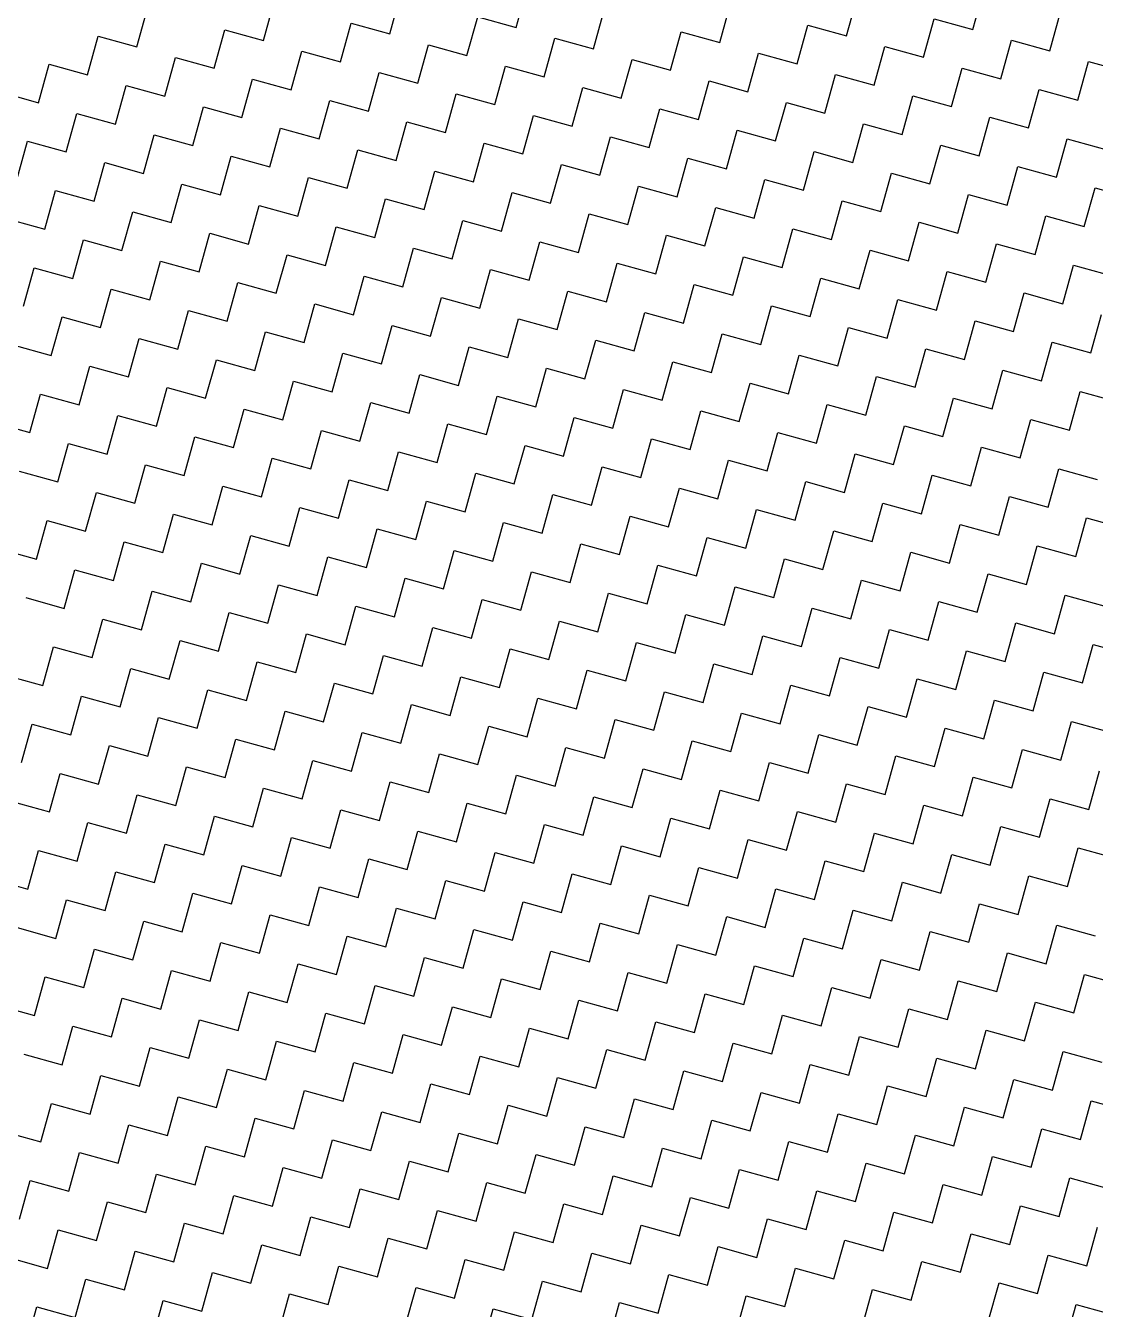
# Model space of a CAD drawing. Header units: metres. Extents: x 291974 to 293244, y 2020596 to 2023640.
# Drawn here: x 292623.3 to 292690.2, y 2022841 to 2022921.2 of the extents above; entities that cross this region are included whole.
import ezdxf

# ---------------------------------------------------------------- set-up
doc = ezdxf.new("R2010")
doc.units = ezdxf.units.M
doc.header["$MEASUREMENT"] = 0
doc.layers.add('POLY_HATCH', color=12, linetype='Continuous')

msp = doc.modelspace()

# ---------------------------------------------------------------- linework, layer by layer
at = {"layer": 'POLY_HATCH', "linetype": 'Continuous'}
for p, q in [((292653.993, 2022921.115), (292654.661, 2022923.525)), ((292682.513, 2022920.992), (292683.182, 2022923.403)), ((292638.193, 2022920.305), (292638.861, 2022922.715)), ((292646.093, 2022920.71), (292646.761, 2022923.12)), ((292666.713, 2022920.182), (292667.382, 2022922.593)), ((292674.613, 2022920.587), (292675.282, 2022922.998)), ((292630.293, 2022919.9), (292630.961, 2022922.311)), ((292650.914, 2022919.373), (292651.582, 2022921.783)), ((292651.582, 2022921.783), (292653.993, 2022921.115)), ((292658.814, 2022919.778), (292659.482, 2022922.188)), ((292679.434, 2022919.25), (292680.103, 2022921.661)), ((292680.103, 2022921.661), (292682.513, 2022920.992)), ((292687.334, 2022919.655), (292688.003, 2022922.066)), ((292635.114, 2022918.563), (292635.782, 2022920.974)), ((292635.782, 2022920.974), (292638.193, 2022920.305)), ((292643.014, 2022918.968), (292643.682, 2022921.378)), ((292643.682, 2022921.378), (292646.093, 2022920.71)), ((292671.534, 2022918.845), (292672.203, 2022921.256)), ((292672.203, 2022921.256), (292674.613, 2022920.587)), ((292627.214, 2022918.158), (292627.882, 2022920.569)), ((292627.882, 2022920.569), (292630.293, 2022919.9)), ((292655.735, 2022918.036), (292656.403, 2022920.446)), ((292656.403, 2022920.446), (292658.814, 2022919.778)), ((292663.634, 2022918.441), (292664.303, 2022920.851)), ((292664.303, 2022920.851), (292666.713, 2022920.182)), ((292684.255, 2022917.913), (292684.924, 2022920.324)), ((292684.924, 2022920.324), (292687.334, 2022919.655)), ((292639.935, 2022917.226), (292640.603, 2022919.636)), ((292640.603, 2022919.636), (292643.014, 2022918.968)), ((292647.835, 2022917.631), (292648.503, 2022920.041)), ((292648.503, 2022920.041), (292650.914, 2022919.373)), ((292668.455, 2022917.103), (292669.124, 2022919.514)), ((292669.124, 2022919.514), (292671.534, 2022918.845)), ((292676.355, 2022917.508), (292677.024, 2022919.919)), ((292677.024, 2022919.919), (292679.434, 2022919.25)), ((292624.135, 2022916.416), (292624.803, 2022918.827)), ((292624.803, 2022918.827), (292627.214, 2022918.158)), ((292632.035, 2022916.821), (292632.703, 2022919.232)), ((292632.703, 2022919.232), (292635.114, 2022918.563)), ((292652.656, 2022916.294), (292653.324, 2022918.704)), ((292653.324, 2022918.704), (292655.735, 2022918.036)), ((292660.555, 2022916.699), (292661.224, 2022919.109)), ((292661.224, 2022919.109), (292663.634, 2022918.441)), ((292681.176, 2022916.171), (292681.845, 2022918.582)), ((292681.845, 2022918.582), (292684.255, 2022917.913)), ((292689.076, 2022916.576), (292689.745, 2022918.987)), ((292689.745, 2022918.987), (292692.155, 2022918.318)), ((292636.856, 2022915.484), (292637.524, 2022917.895)), ((292637.524, 2022917.895), (292639.935, 2022917.226)), ((292644.756, 2022915.889), (292645.424, 2022918.299)), ((292645.424, 2022918.299), (292647.835, 2022917.631)), ((292665.376, 2022915.362), (292666.045, 2022917.772)), ((292666.045, 2022917.772), (292668.455, 2022917.103)), ((292673.276, 2022915.766), (292673.945, 2022918.177)), ((292673.945, 2022918.177), (292676.355, 2022917.508)), ((292621.724, 2022917.085), (292624.135, 2022916.416)), ((292628.956, 2022915.079), (292629.624, 2022917.49)), ((292629.624, 2022917.49), (292632.035, 2022916.821)), ((292649.577, 2022914.552), (292650.245, 2022916.962)), ((292650.245, 2022916.962), (292652.656, 2022916.294)), ((292657.476, 2022914.957), (292658.145, 2022917.367)), ((292658.145, 2022917.367), (292660.555, 2022916.699)), ((292685.997, 2022914.834), (292686.666, 2022917.245)), ((292686.666, 2022917.245), (292689.076, 2022916.576)), ((292633.777, 2022913.742), (292634.445, 2022916.153)), ((292634.445, 2022916.153), (292636.856, 2022915.484)), ((292641.677, 2022914.147), (292642.345, 2022916.557)), ((292642.345, 2022916.557), (292644.756, 2022915.889)), ((292670.197, 2022914.024), (292670.866, 2022916.435)), ((292670.866, 2022916.435), (292673.276, 2022915.766)), ((292678.097, 2022914.429), (292678.766, 2022916.84)), ((292678.766, 2022916.84), (292681.176, 2022916.171)), ((292625.877, 2022913.337), (292626.545, 2022915.748)), ((292626.545, 2022915.748), (292628.956, 2022915.079)), ((292654.397, 2022913.215), (292655.066, 2022915.625)), ((292655.066, 2022915.625), (292657.476, 2022914.957)), ((292662.297, 2022913.62), (292662.966, 2022916.03)), ((292662.966, 2022916.03), (292665.376, 2022915.362)), ((292682.918, 2022913.092), (292683.587, 2022915.503)), ((292683.587, 2022915.503), (292685.997, 2022914.834)), ((292638.598, 2022912.405), (292639.266, 2022914.816)), ((292639.266, 2022914.816), (292641.677, 2022914.147)), ((292646.498, 2022912.81), (292647.166, 2022915.22)), ((292647.166, 2022915.22), (292649.577, 2022914.552)), ((292667.118, 2022912.283), (292667.787, 2022914.693)), ((292667.787, 2022914.693), (292670.197, 2022914.024)), ((292675.018, 2022912.687), (292675.687, 2022915.098)), ((292675.687, 2022915.098), (292678.097, 2022914.429)), ((292622.798, 2022911.595), (292623.466, 2022914.006)), ((292623.466, 2022914.006), (292625.877, 2022913.337)), ((292630.698, 2022912), (292631.366, 2022914.411)), ((292631.366, 2022914.411), (292633.777, 2022913.742)), ((292651.318, 2022911.473), (292651.987, 2022913.883)), ((292651.987, 2022913.883), (292654.397, 2022913.215)), ((292659.218, 2022911.878), (292659.887, 2022914.288)), ((292659.887, 2022914.288), (292662.297, 2022913.62)), ((292679.839, 2022911.35), (292680.508, 2022913.761)), ((292680.508, 2022913.761), (292682.918, 2022913.092)), ((292687.739, 2022911.755), (292688.408, 2022914.166)), ((292688.408, 2022914.166), (292690.818, 2022913.497)), ((292635.519, 2022910.663), (292636.187, 2022913.074)), ((292636.187, 2022913.074), (292638.598, 2022912.405)), ((292643.419, 2022911.068), (292644.087, 2022913.478)), ((292644.087, 2022913.478), (292646.498, 2022912.81)), ((292664.039, 2022910.541), (292664.708, 2022912.951)), ((292664.708, 2022912.951), (292667.118, 2022912.283)), ((292671.939, 2022910.945), (292672.608, 2022913.356)), ((292672.608, 2022913.356), (292675.018, 2022912.687)), ((292627.619, 2022910.258), (292628.287, 2022912.669)), ((292628.287, 2022912.669), (292630.698, 2022912)), ((292648.239, 2022909.731), (292648.908, 2022912.141)), ((292648.908, 2022912.141), (292651.318, 2022911.473)), ((292656.139, 2022910.136), (292656.808, 2022912.546)), ((292656.808, 2022912.546), (292659.218, 2022911.878)), ((292684.66, 2022910.013), (292685.329, 2022912.424)), ((292685.329, 2022912.424), (292687.739, 2022911.755)), ((292632.44, 2022908.921), (292633.108, 2022911.332)), ((292633.108, 2022911.332), (292635.519, 2022910.663)), ((292640.34, 2022909.326), (292641.008, 2022911.737)), ((292641.008, 2022911.737), (292643.419, 2022911.068)), ((292668.86, 2022909.204), (292669.529, 2022911.614)), ((292669.529, 2022911.614), (292671.939, 2022910.945)), ((292676.76, 2022909.608), (292677.429, 2022912.019)), ((292677.429, 2022912.019), (292679.839, 2022911.35)), ((292624.54, 2022908.516), (292625.208, 2022910.927)), ((292625.208, 2022910.927), (292627.619, 2022910.258)), ((292653.06, 2022908.394), (292653.729, 2022910.804)), ((292653.729, 2022910.804), (292656.139, 2022910.136)), ((292660.96, 2022908.799), (292661.629, 2022911.209)), ((292661.629, 2022911.209), (292664.039, 2022910.541)), ((292681.581, 2022908.271), (292682.25, 2022910.682)), ((292682.25, 2022910.682), (292684.66, 2022910.013)), ((292689.481, 2022908.676), (292690.15, 2022911.087)), ((292690.15, 2022911.087), (292692.56, 2022910.418)), ((292637.261, 2022907.584), (292637.929, 2022909.995)), ((292637.929, 2022909.995), (292640.34, 2022909.326)), ((292645.16, 2022907.989), (292645.829, 2022910.399)), ((292645.829, 2022910.399), (292648.239, 2022909.731)), ((292665.781, 2022907.462), (292666.45, 2022909.872)), ((292666.45, 2022909.872), (292668.86, 2022909.204)), ((292673.681, 2022907.866), (292674.35, 2022910.277)), ((292674.35, 2022910.277), (292676.76, 2022909.608)), ((292622.129, 2022909.185), (292624.54, 2022908.516)), ((292629.361, 2022907.179), (292630.029, 2022909.59)), ((292630.029, 2022909.59), (292632.44, 2022908.921)), ((292649.981, 2022906.652), (292650.65, 2022909.062)), ((292650.65, 2022909.062), (292653.06, 2022908.394)), ((292657.881, 2022907.057), (292658.55, 2022909.467)), ((292658.55, 2022909.467), (292660.96, 2022908.799)), ((292678.502, 2022906.529), (292679.171, 2022908.94)), ((292679.171, 2022908.94), (292681.581, 2022908.271)), ((292686.402, 2022906.934), (292687.071, 2022909.345)), ((292687.071, 2022909.345), (292689.481, 2022908.676)), ((292634.182, 2022905.842), (292634.85, 2022908.253)), ((292634.85, 2022908.253), (292637.261, 2022907.584)), ((292642.081, 2022906.247), (292642.75, 2022908.658)), ((292642.75, 2022908.658), (292645.16, 2022907.989)), ((292662.702, 2022905.72), (292663.371, 2022908.13)), ((292663.371, 2022908.13), (292665.781, 2022907.462)), ((292670.602, 2022906.125), (292671.271, 2022908.535)), ((292671.271, 2022908.535), (292673.681, 2022907.866)), ((292626.282, 2022905.437), (292626.95, 2022907.848)), ((292626.95, 2022907.848), (292629.361, 2022907.179)), ((292646.902, 2022904.91), (292647.571, 2022907.32)), ((292647.571, 2022907.32), (292649.981, 2022906.652)), ((292654.802, 2022905.315), (292655.471, 2022907.725)), ((292655.471, 2022907.725), (292657.881, 2022907.057)), ((292683.323, 2022905.192), (292683.992, 2022907.603)), ((292683.992, 2022907.603), (292686.402, 2022906.934)), ((292631.103, 2022904.1), (292631.771, 2022906.511)), ((292631.771, 2022906.511), (292634.182, 2022905.842)), ((292639.002, 2022904.505), (292639.671, 2022906.916)), ((292639.671, 2022906.916), (292642.081, 2022906.247)), ((292667.523, 2022904.383), (292668.192, 2022906.793)), ((292668.192, 2022906.793), (292670.602, 2022906.125)), ((292675.423, 2022904.787), (292676.092, 2022907.198)), ((292676.092, 2022907.198), (292678.502, 2022906.529)), ((292623.203, 2022903.696), (292623.871, 2022906.106)), ((292623.871, 2022906.106), (292626.282, 2022905.437)), ((292651.723, 2022903.573), (292652.392, 2022905.983)), ((292652.392, 2022905.983), (292654.802, 2022905.315)), ((292659.623, 2022903.978), (292660.292, 2022906.388)), ((292660.292, 2022906.388), (292662.702, 2022905.72)), ((292680.244, 2022903.45), (292680.913, 2022905.861)), ((292680.913, 2022905.861), (292683.323, 2022905.192)), ((292688.144, 2022903.855), (292688.812, 2022906.266)), ((292688.812, 2022906.266), (292691.223, 2022905.597)), ((292635.923, 2022902.763), (292636.592, 2022905.174)), ((292636.592, 2022905.174), (292639.002, 2022904.505)), ((292643.823, 2022903.168), (292644.492, 2022905.579)), ((292644.492, 2022905.579), (292646.902, 2022904.91)), ((292664.444, 2022902.641), (292665.113, 2022905.051)), ((292665.113, 2022905.051), (292667.523, 2022904.383)), ((292672.344, 2022903.046), (292673.013, 2022905.456)), ((292673.013, 2022905.456), (292675.423, 2022904.787)), ((292628.024, 2022902.358), (292628.692, 2022904.769)), ((292628.692, 2022904.769), (292631.103, 2022904.1)), ((292648.644, 2022901.831), (292649.313, 2022904.241)), ((292649.313, 2022904.241), (292651.723, 2022903.573)), ((292656.544, 2022902.236), (292657.213, 2022904.646)), ((292657.213, 2022904.646), (292659.623, 2022903.978)), ((292677.165, 2022901.708), (292677.834, 2022904.119)), ((292677.834, 2022904.119), (292680.244, 2022903.45)), ((292685.065, 2022902.113), (292685.733, 2022904.524)), ((292685.733, 2022904.524), (292688.144, 2022903.855)), ((292632.844, 2022901.021), (292633.513, 2022903.432)), ((292633.513, 2022903.432), (292635.923, 2022902.763)), ((292640.744, 2022901.426), (292641.413, 2022903.837)), ((292641.413, 2022903.837), (292643.823, 2022903.168)), ((292661.365, 2022900.899), (292662.034, 2022903.309)), ((292662.034, 2022903.309), (292664.444, 2022902.641)), ((292669.265, 2022901.304), (292669.934, 2022903.714)), ((292669.934, 2022903.714), (292672.344, 2022903.046)), ((292624.945, 2022900.617), (292625.613, 2022903.027)), ((292625.613, 2022903.027), (292628.024, 2022902.358)), ((292645.565, 2022900.089), (292646.234, 2022902.5)), ((292646.234, 2022902.5), (292648.644, 2022901.831)), ((292653.465, 2022900.494), (292654.134, 2022902.904)), ((292654.134, 2022902.904), (292656.544, 2022902.236)), ((292681.986, 2022900.371), (292682.654, 2022902.782)), ((292682.654, 2022902.782), (292685.065, 2022902.113)), ((292689.886, 2022900.776), (292690.554, 2022903.187)), ((292629.765, 2022899.279), (292630.434, 2022901.69)), ((292630.434, 2022901.69), (292632.844, 2022901.021)), ((292637.665, 2022899.684), (292638.334, 2022902.095)), ((292638.334, 2022902.095), (292640.744, 2022901.426)), ((292666.186, 2022899.562), (292666.855, 2022901.972)), ((292666.855, 2022901.972), (292669.265, 2022901.304)), ((292674.086, 2022899.967), (292674.755, 2022902.377)), ((292674.755, 2022902.377), (292677.165, 2022901.708)), ((292622.534, 2022901.285), (292624.945, 2022900.617)), ((292650.386, 2022898.752), (292651.055, 2022901.162)), ((292651.055, 2022901.162), (292653.465, 2022900.494)), ((292658.286, 2022899.157), (292658.955, 2022901.567)), ((292658.955, 2022901.567), (292661.365, 2022900.899)), ((292678.907, 2022898.629), (292679.575, 2022901.04)), ((292679.575, 2022901.04), (292681.986, 2022900.371)), ((292686.807, 2022899.034), (292687.475, 2022901.445)), ((292687.475, 2022901.445), (292689.886, 2022900.776)), ((292634.586, 2022897.942), (292635.255, 2022900.353)), ((292635.255, 2022900.353), (292637.665, 2022899.684)), ((292642.486, 2022898.347), (292643.155, 2022900.758)), ((292643.155, 2022900.758), (292645.565, 2022900.089)), ((292663.107, 2022897.82), (292663.776, 2022900.23)), ((292663.776, 2022900.23), (292666.186, 2022899.562)), ((292671.007, 2022898.225), (292671.676, 2022900.635)), ((292671.676, 2022900.635), (292674.086, 2022899.967)), ((292626.686, 2022897.538), (292627.355, 2022899.948)), ((292627.355, 2022899.948), (292629.765, 2022899.279)), ((292647.307, 2022897.01), (292647.976, 2022899.421)), ((292647.976, 2022899.421), (292650.386, 2022898.752)), ((292655.207, 2022897.415), (292655.876, 2022899.825)), ((292655.876, 2022899.825), (292658.286, 2022899.157)), ((292675.828, 2022896.888), (292676.496, 2022899.298)), ((292676.496, 2022899.298), (292678.907, 2022898.629)), ((292683.728, 2022897.292), (292684.396, 2022899.703)), ((292684.396, 2022899.703), (292686.807, 2022899.034)), ((292631.507, 2022896.2), (292632.176, 2022898.611)), ((292632.176, 2022898.611), (292634.586, 2022897.942)), ((292639.407, 2022896.605), (292640.076, 2022899.016)), ((292640.076, 2022899.016), (292642.486, 2022898.347)), ((292660.028, 2022896.078), (292660.697, 2022898.488)), ((292660.697, 2022898.488), (292663.107, 2022897.82)), ((292667.928, 2022896.483), (292668.597, 2022898.893)), ((292668.597, 2022898.893), (292671.007, 2022898.225)), ((292623.607, 2022895.796), (292624.276, 2022898.206)), ((292624.276, 2022898.206), (292626.686, 2022897.538)), ((292644.228, 2022895.268), (292644.897, 2022897.679)), ((292644.897, 2022897.679), (292647.307, 2022897.01)), ((292652.128, 2022895.673), (292652.797, 2022898.083)), ((292652.797, 2022898.083), (292655.207, 2022897.415)), ((292680.649, 2022895.55), (292681.317, 2022897.961)), ((292681.317, 2022897.961), (292683.728, 2022897.292)), ((292688.549, 2022895.955), (292689.217, 2022898.366)), ((292689.217, 2022898.366), (292691.628, 2022897.697)), ((292628.428, 2022894.459), (292629.097, 2022896.869)), ((292629.097, 2022896.869), (292631.507, 2022896.2)), ((292636.328, 2022894.863), (292636.997, 2022897.274)), ((292636.997, 2022897.274), (292639.407, 2022896.605)), ((292664.849, 2022894.741), (292665.518, 2022897.151)), ((292665.518, 2022897.151), (292667.928, 2022896.483)), ((292672.749, 2022895.146), (292673.417, 2022897.556)), ((292673.417, 2022897.556), (292675.828, 2022896.888)), ((292621.197, 2022896.464), (292623.607, 2022895.796)), ((292649.049, 2022893.931), (292649.718, 2022896.342)), ((292649.718, 2022896.342), (292652.128, 2022895.673)), ((292656.949, 2022894.336), (292657.618, 2022896.746)), ((292657.618, 2022896.746), (292660.028, 2022896.078)), ((292677.57, 2022893.809), (292678.238, 2022896.219)), ((292678.238, 2022896.219), (292680.649, 2022895.55)), ((292685.47, 2022894.213), (292686.138, 2022896.624)), ((292686.138, 2022896.624), (292688.549, 2022895.955)), ((292633.249, 2022893.121), (292633.918, 2022895.532)), ((292633.918, 2022895.532), (292636.328, 2022894.863)), ((292641.149, 2022893.526), (292641.818, 2022895.937)), ((292641.818, 2022895.937), (292644.228, 2022895.268)), ((292661.77, 2022892.999), (292662.439, 2022895.409)), ((292662.439, 2022895.409), (292664.849, 2022894.741)), ((292669.67, 2022893.404), (292670.338, 2022895.814)), ((292670.338, 2022895.814), (292672.749, 2022895.146)), ((292625.349, 2022892.717), (292626.018, 2022895.127)), ((292626.018, 2022895.127), (292628.428, 2022894.459)), ((292645.97, 2022892.189), (292646.639, 2022894.6)), ((292646.639, 2022894.6), (292649.049, 2022893.931)), ((292653.87, 2022892.594), (292654.539, 2022895.004)), ((292654.539, 2022895.004), (292656.949, 2022894.336)), ((292674.491, 2022892.067), (292675.159, 2022894.477)), ((292675.159, 2022894.477), (292677.57, 2022893.809)), ((292682.391, 2022892.471), (292683.059, 2022894.882)), ((292683.059, 2022894.882), (292685.47, 2022894.213)), ((292630.17, 2022891.38), (292630.839, 2022893.79)), ((292630.839, 2022893.79), (292633.249, 2022893.121)), ((292638.07, 2022891.784), (292638.739, 2022894.195)), ((292638.739, 2022894.195), (292641.149, 2022893.526)), ((292658.691, 2022891.257), (292659.36, 2022893.667)), ((292659.36, 2022893.667), (292661.77, 2022892.999)), ((292666.591, 2022891.662), (292667.259, 2022894.072)), ((292667.259, 2022894.072), (292669.67, 2022893.404)), ((292622.939, 2022893.385), (292625.349, 2022892.717)), ((292642.891, 2022890.447), (292643.56, 2022892.858)), ((292643.56, 2022892.858), (292645.97, 2022892.189)), ((292650.791, 2022890.852), (292651.46, 2022893.263)), ((292651.46, 2022893.263), (292653.87, 2022892.594)), ((292679.312, 2022890.73), (292679.98, 2022893.14)), ((292679.98, 2022893.14), (292682.391, 2022892.471)), ((292687.212, 2022891.134), (292687.88, 2022893.545)), ((292687.88, 2022893.545), (292690.291, 2022892.876)), ((292627.091, 2022889.638), (292627.76, 2022892.048)), ((292627.76, 2022892.048), (292630.17, 2022891.38)), ((292634.991, 2022890.042), (292635.66, 2022892.453)), ((292635.66, 2022892.453), (292638.07, 2022891.784)), ((292663.512, 2022889.92), (292664.18, 2022892.33)), ((292664.18, 2022892.33), (292666.591, 2022891.662)), ((292671.412, 2022890.325), (292672.08, 2022892.735)), ((292672.08, 2022892.735), (292674.491, 2022892.067)), ((292647.712, 2022889.11), (292648.381, 2022891.521)), ((292648.381, 2022891.521), (292650.791, 2022890.852)), ((292655.612, 2022889.515), (292656.281, 2022891.925)), ((292656.281, 2022891.925), (292658.691, 2022891.257)), ((292676.233, 2022888.988), (292676.901, 2022891.398)), ((292676.901, 2022891.398), (292679.312, 2022890.73)), ((292684.133, 2022889.392), (292684.801, 2022891.803)), ((292684.801, 2022891.803), (292687.212, 2022891.134)), ((292631.912, 2022888.301), (292632.581, 2022890.711)), ((292632.581, 2022890.711), (292634.991, 2022890.042)), ((292639.812, 2022888.705), (292640.481, 2022891.116)), ((292640.481, 2022891.116), (292642.891, 2022890.447)), ((292660.433, 2022888.178), (292661.101, 2022890.588)), ((292661.101, 2022890.588), (292663.512, 2022889.92)), ((292668.333, 2022888.583), (292669.001, 2022890.993)), ((292669.001, 2022890.993), (292671.412, 2022890.325)), ((292688.954, 2022888.055), (292689.622, 2022890.466)), ((292689.622, 2022890.466), (292692.033, 2022889.797)), ((292624.012, 2022887.896), (292624.681, 2022890.306)), ((292624.681, 2022890.306), (292627.091, 2022889.638)), ((292644.633, 2022887.368), (292645.302, 2022889.779)), ((292645.302, 2022889.779), (292647.712, 2022889.11)), ((292652.533, 2022887.773), (292653.202, 2022890.184)), ((292653.202, 2022890.184), (292655.612, 2022889.515)), ((292673.154, 2022887.246), (292673.822, 2022889.656)), ((292673.822, 2022889.656), (292676.233, 2022888.988)), ((292681.054, 2022887.651), (292681.722, 2022890.061)), ((292681.722, 2022890.061), (292684.133, 2022889.392)), ((292628.833, 2022886.559), (292629.502, 2022888.969)), ((292629.502, 2022888.969), (292631.912, 2022888.301)), ((292636.733, 2022886.963), (292637.402, 2022889.374)), ((292637.402, 2022889.374), (292639.812, 2022888.705)), ((292657.354, 2022886.436), (292658.022, 2022888.846)), ((292658.022, 2022888.846), (292660.433, 2022888.178)), ((292665.254, 2022886.841), (292665.922, 2022889.251)), ((292665.922, 2022889.251), (292668.333, 2022888.583)), ((292621.602, 2022888.564), (292624.012, 2022887.896)), ((292641.554, 2022885.626), (292642.223, 2022888.037)), ((292642.223, 2022888.037), (292644.633, 2022887.368)), ((292649.454, 2022886.031), (292650.123, 2022888.442)), ((292650.123, 2022888.442), (292652.533, 2022887.773)), ((292677.975, 2022885.909), (292678.643, 2022888.319)), ((292678.643, 2022888.319), (292681.054, 2022887.651)), ((292685.875, 2022886.313), (292686.543, 2022888.724)), ((292686.543, 2022888.724), (292688.954, 2022888.055)), ((292625.754, 2022884.817), (292626.423, 2022887.227)), ((292626.423, 2022887.227), (292628.833, 2022886.559)), ((292633.654, 2022885.222), (292634.323, 2022887.632)), ((292634.323, 2022887.632), (292636.733, 2022886.963)), ((292662.175, 2022885.099), (292662.843, 2022887.509)), ((292662.843, 2022887.509), (292665.254, 2022886.841)), ((292670.075, 2022885.504), (292670.743, 2022887.914)), ((292670.743, 2022887.914), (292673.154, 2022887.246)), ((292646.375, 2022884.289), (292647.044, 2022886.7)), ((292647.044, 2022886.7), (292649.454, 2022886.031)), ((292654.275, 2022884.694), (292654.943, 2022887.105)), ((292654.943, 2022887.105), (292657.354, 2022886.436)), ((292674.896, 2022884.167), (292675.564, 2022886.577)), ((292675.564, 2022886.577), (292677.975, 2022885.909)), ((292682.796, 2022884.572), (292683.464, 2022886.982)), ((292683.464, 2022886.982), (292685.875, 2022886.313)), ((292630.575, 2022883.48), (292631.244, 2022885.89)), ((292631.244, 2022885.89), (292633.654, 2022885.222)), ((292638.475, 2022883.884), (292639.144, 2022886.295)), ((292639.144, 2022886.295), (292641.554, 2022885.626)), ((292659.096, 2022883.357), (292659.764, 2022885.767)), ((292659.764, 2022885.767), (292662.175, 2022885.099)), ((292666.996, 2022883.762), (292667.664, 2022886.172)), ((292667.664, 2022886.172), (292670.075, 2022885.504)), ((292687.616, 2022883.234), (292688.285, 2022885.645)), ((292688.285, 2022885.645), (292690.695, 2022884.976)), ((292623.344, 2022885.485), (292625.754, 2022884.817)), ((292643.296, 2022882.547), (292643.965, 2022884.958)), ((292643.965, 2022884.958), (292646.375, 2022884.289)), ((292651.196, 2022882.952), (292651.864, 2022885.363)), ((292651.864, 2022885.363), (292654.275, 2022884.694)), ((292671.817, 2022882.425), (292672.485, 2022884.835)), ((292672.485, 2022884.835), (292674.896, 2022884.167)), ((292679.717, 2022882.83), (292680.385, 2022885.24)), ((292680.385, 2022885.24), (292682.796, 2022884.572)), ((292627.496, 2022881.738), (292628.165, 2022884.148)), ((292628.165, 2022884.148), (292630.575, 2022883.48)), ((292635.396, 2022882.143), (292636.065, 2022884.553)), ((292636.065, 2022884.553), (292638.475, 2022883.884)), ((292656.017, 2022881.615), (292656.685, 2022884.026)), ((292656.685, 2022884.026), (292659.096, 2022883.357)), ((292663.917, 2022882.02), (292664.585, 2022884.43)), ((292664.585, 2022884.43), (292666.996, 2022883.762)), ((292640.217, 2022880.805), (292640.886, 2022883.216)), ((292640.886, 2022883.216), (292643.296, 2022882.547)), ((292648.117, 2022881.21), (292648.785, 2022883.621)), ((292648.785, 2022883.621), (292651.196, 2022882.952)), ((292676.638, 2022881.088), (292677.306, 2022883.498)), ((292677.306, 2022883.498), (292679.717, 2022882.83)), ((292684.537, 2022881.493), (292685.206, 2022883.903)), ((292685.206, 2022883.903), (292687.616, 2022883.234)), ((292624.417, 2022879.996), (292625.086, 2022882.406)), ((292625.086, 2022882.406), (292627.496, 2022881.738)), ((292632.317, 2022880.401), (292632.986, 2022882.811)), ((292632.986, 2022882.811), (292635.396, 2022882.143)), ((292660.838, 2022880.278), (292661.506, 2022882.688)), ((292661.506, 2022882.688), (292663.917, 2022882.02)), ((292668.738, 2022880.683), (292669.406, 2022883.093)), ((292669.406, 2022883.093), (292671.817, 2022882.425)), ((292689.358, 2022880.155), (292690.027, 2022882.566)), ((292690.027, 2022882.566), (292692.437, 2022881.897)), ((292645.038, 2022879.468), (292645.706, 2022881.879)), ((292645.706, 2022881.879), (292648.117, 2022881.21)), ((292652.938, 2022879.873), (292653.606, 2022882.284)), ((292653.606, 2022882.284), (292656.017, 2022881.615)), ((292673.559, 2022879.346), (292674.227, 2022881.756)), ((292674.227, 2022881.756), (292676.638, 2022881.088)), ((292681.458, 2022879.751), (292682.127, 2022882.161)), ((292682.127, 2022882.161), (292684.537, 2022881.493)), ((292629.238, 2022878.659), (292629.907, 2022881.069)), ((292629.907, 2022881.069), (292632.317, 2022880.401)), ((292637.138, 2022879.064), (292637.807, 2022881.474)), ((292637.807, 2022881.474), (292640.217, 2022880.805)), ((292657.759, 2022878.536), (292658.427, 2022880.947)), ((292658.427, 2022880.947), (292660.838, 2022880.278)), ((292665.659, 2022878.941), (292666.327, 2022881.351)), ((292666.327, 2022881.351), (292668.738, 2022880.683)), ((292686.279, 2022878.414), (292686.948, 2022880.824)), ((292686.948, 2022880.824), (292689.358, 2022880.155)), ((292622.007, 2022880.664), (292624.417, 2022879.996)), ((292641.959, 2022877.726), (292642.627, 2022880.137)), ((292642.627, 2022880.137), (292645.038, 2022879.468)), ((292649.859, 2022878.131), (292650.527, 2022880.542)), ((292650.527, 2022880.542), (292652.938, 2022879.873)), ((292670.48, 2022877.604), (292671.148, 2022880.014)), ((292671.148, 2022880.014), (292673.559, 2022879.346)), ((292678.379, 2022878.009), (292679.048, 2022880.419)), ((292679.048, 2022880.419), (292681.458, 2022879.751)), ((292626.159, 2022876.917), (292626.828, 2022879.327)), ((292626.828, 2022879.327), (292629.238, 2022878.659)), ((292634.059, 2022877.322), (292634.728, 2022879.732)), ((292634.728, 2022879.732), (292637.138, 2022879.064)), ((292654.68, 2022876.794), (292655.348, 2022879.205)), ((292655.348, 2022879.205), (292657.759, 2022878.536)), ((292662.58, 2022877.199), (292663.248, 2022879.609)), ((292663.248, 2022879.609), (292665.659, 2022878.941)), ((292638.88, 2022875.985), (292639.548, 2022878.395)), ((292639.548, 2022878.395), (292641.959, 2022877.726)), ((292646.78, 2022876.389), (292647.448, 2022878.8)), ((292647.448, 2022878.8), (292649.859, 2022878.131)), ((292675.3, 2022876.267), (292675.969, 2022878.677)), ((292675.969, 2022878.677), (292678.379, 2022878.009)), ((292683.2, 2022876.672), (292683.869, 2022879.082)), ((292683.869, 2022879.082), (292686.279, 2022878.414)), ((292623.08, 2022875.175), (292623.749, 2022877.585)), ((292623.749, 2022877.585), (292626.159, 2022876.917)), ((292630.98, 2022875.58), (292631.649, 2022877.99)), ((292631.649, 2022877.99), (292634.059, 2022877.322)), ((292659.501, 2022875.457), (292660.169, 2022877.868)), ((292660.169, 2022877.868), (292662.58, 2022877.199)), ((292667.401, 2022875.862), (292668.069, 2022878.272)), ((292668.069, 2022878.272), (292670.48, 2022877.604)), ((292688.021, 2022875.335), (292688.69, 2022877.745)), ((292688.69, 2022877.745), (292691.1, 2022877.076)), ((292643.701, 2022874.647), (292644.369, 2022877.058)), ((292644.369, 2022877.058), (292646.78, 2022876.389)), ((292651.601, 2022875.052), (292652.269, 2022877.463)), ((292652.269, 2022877.463), (292654.68, 2022876.794)), ((292672.221, 2022874.525), (292672.89, 2022876.935)), ((292672.89, 2022876.935), (292675.3, 2022876.267)), ((292680.121, 2022874.93), (292680.79, 2022877.34)), ((292680.79, 2022877.34), (292683.2, 2022876.672)), ((292627.901, 2022873.838), (292628.57, 2022876.248)), ((292628.57, 2022876.248), (292630.98, 2022875.58)), ((292635.801, 2022874.243), (292636.469, 2022876.653)), ((292636.469, 2022876.653), (292638.88, 2022875.985)), ((292656.422, 2022873.715), (292657.09, 2022876.126)), ((292657.09, 2022876.126), (292659.501, 2022875.457)), ((292664.322, 2022874.12), (292664.99, 2022876.53)), ((292664.99, 2022876.53), (292667.401, 2022875.862)), ((292684.942, 2022873.593), (292685.611, 2022876.003)), ((292685.611, 2022876.003), (292688.021, 2022875.335)), ((292640.622, 2022872.906), (292641.29, 2022875.316)), ((292641.29, 2022875.316), (292643.701, 2022874.647)), ((292648.522, 2022873.31), (292649.19, 2022875.721)), ((292649.19, 2022875.721), (292651.601, 2022875.052)), ((292669.142, 2022872.783), (292669.811, 2022875.193)), ((292669.811, 2022875.193), (292672.221, 2022874.525)), ((292677.042, 2022873.188), (292677.711, 2022875.598)), ((292677.711, 2022875.598), (292680.121, 2022874.93)), ((292624.822, 2022872.096), (292625.491, 2022874.506)), ((292625.491, 2022874.506), (292627.901, 2022873.838)), ((292632.722, 2022872.501), (292633.39, 2022874.911)), ((292633.39, 2022874.911), (292635.801, 2022874.243)), ((292653.343, 2022871.973), (292654.011, 2022874.384)), ((292654.011, 2022874.384), (292656.422, 2022873.715)), ((292661.243, 2022872.378), (292661.911, 2022874.789)), ((292661.911, 2022874.789), (292664.322, 2022874.12)), ((292689.763, 2022872.256), (292690.432, 2022874.666)), ((292637.543, 2022871.164), (292638.211, 2022873.574)), ((292638.211, 2022873.574), (292640.622, 2022872.906)), ((292645.443, 2022871.568), (292646.111, 2022873.979)), ((292646.111, 2022873.979), (292648.522, 2022873.31)), ((292673.963, 2022871.446), (292674.632, 2022873.856)), ((292674.632, 2022873.856), (292677.042, 2022873.188)), ((292681.863, 2022871.851), (292682.532, 2022874.261)), ((292682.532, 2022874.261), (292684.942, 2022873.593)), ((292622.412, 2022872.764), (292624.822, 2022872.096)), ((292629.643, 2022870.759), (292630.311, 2022873.169)), ((292630.311, 2022873.169), (292632.722, 2022872.501)), ((292658.164, 2022870.636), (292658.832, 2022873.047)), ((292658.832, 2022873.047), (292661.243, 2022872.378)), ((292666.063, 2022871.041), (292666.732, 2022873.451)), ((292666.732, 2022873.451), (292669.142, 2022872.783)), ((292686.684, 2022870.514), (292687.353, 2022872.924)), ((292687.353, 2022872.924), (292689.763, 2022872.256)), ((292642.364, 2022869.827), (292643.032, 2022872.237)), ((292643.032, 2022872.237), (292645.443, 2022871.568)), ((292650.264, 2022870.231), (292650.932, 2022872.642)), ((292650.932, 2022872.642), (292653.343, 2022871.973)), ((292670.884, 2022869.704), (292671.553, 2022872.114)), ((292671.553, 2022872.114), (292673.963, 2022871.446)), ((292678.784, 2022870.109), (292679.453, 2022872.519)), ((292679.453, 2022872.519), (292681.863, 2022871.851)), ((292626.564, 2022869.017), (292627.232, 2022871.427)), ((292627.232, 2022871.427), (292629.643, 2022870.759)), ((292634.464, 2022869.422), (292635.132, 2022871.832)), ((292635.132, 2022871.832), (292637.543, 2022871.164)), ((292655.085, 2022868.894), (292655.753, 2022871.305)), ((292655.753, 2022871.305), (292658.164, 2022870.636)), ((292662.984, 2022869.299), (292663.653, 2022871.71)), ((292663.653, 2022871.71), (292666.063, 2022871.041)), ((292683.605, 2022868.772), (292684.274, 2022871.182)), ((292684.274, 2022871.182), (292686.684, 2022870.514)), ((292639.285, 2022868.085), (292639.953, 2022870.495)), ((292639.953, 2022870.495), (292642.364, 2022869.827)), ((292647.185, 2022868.489), (292647.853, 2022870.9)), ((292647.853, 2022870.9), (292650.264, 2022870.231)), ((292667.805, 2022867.962), (292668.474, 2022870.372)), ((292668.474, 2022870.372), (292670.884, 2022869.704)), ((292675.705, 2022868.367), (292676.374, 2022870.777)), ((292676.374, 2022870.777), (292678.784, 2022870.109)), ((292623.485, 2022867.275), (292624.153, 2022869.685)), ((292624.153, 2022869.685), (292626.564, 2022869.017)), ((292631.385, 2022867.68), (292632.053, 2022870.09)), ((292632.053, 2022870.09), (292634.464, 2022869.422)), ((292652.006, 2022867.152), (292652.674, 2022869.563)), ((292652.674, 2022869.563), (292655.085, 2022868.894)), ((292659.905, 2022867.557), (292660.574, 2022869.968)), ((292660.574, 2022869.968), (292662.984, 2022869.299)), ((292688.426, 2022867.435), (292689.095, 2022869.845)), ((292689.095, 2022869.845), (292691.505, 2022869.177)), ((292636.206, 2022866.343), (292636.874, 2022868.753)), ((292636.874, 2022868.753), (292639.285, 2022868.085)), ((292644.106, 2022866.748), (292644.774, 2022869.158)), ((292644.774, 2022869.158), (292647.185, 2022868.489)), ((292672.626, 2022866.625), (292673.295, 2022869.035)), ((292673.295, 2022869.035), (292675.705, 2022868.367)), ((292680.526, 2022867.03), (292681.195, 2022869.44)), ((292681.195, 2022869.44), (292683.605, 2022868.772)), ((292621.074, 2022867.943), (292623.485, 2022867.275)), ((292628.306, 2022865.938), (292628.974, 2022868.348)), ((292628.974, 2022868.348), (292631.385, 2022867.68)), ((292656.826, 2022865.815), (292657.495, 2022868.226)), ((292657.495, 2022868.226), (292659.905, 2022867.557)), ((292664.726, 2022866.22), (292665.395, 2022868.631)), ((292665.395, 2022868.631), (292667.805, 2022867.962)), ((292685.347, 2022865.693), (292686.016, 2022868.103)), ((292686.016, 2022868.103), (292688.426, 2022867.435)), ((292641.027, 2022865.006), (292641.695, 2022867.416)), ((292641.695, 2022867.416), (292644.106, 2022866.748)), ((292648.927, 2022865.41), (292649.595, 2022867.821)), ((292649.595, 2022867.821), (292652.006, 2022867.152)), ((292669.547, 2022864.883), (292670.216, 2022867.293)), ((292670.216, 2022867.293), (292672.626, 2022866.625)), ((292677.447, 2022865.288), (292678.116, 2022867.698)), ((292678.116, 2022867.698), (292680.526, 2022867.03)), ((292625.227, 2022864.196), (292625.895, 2022866.606)), ((292625.895, 2022866.606), (292628.306, 2022865.938)), ((292633.127, 2022864.601), (292633.795, 2022867.011)), ((292633.795, 2022867.011), (292636.206, 2022866.343)), ((292653.747, 2022864.073), (292654.416, 2022866.484)), ((292654.416, 2022866.484), (292656.826, 2022865.815)), ((292661.647, 2022864.478), (292662.316, 2022866.889)), ((292662.316, 2022866.889), (292664.726, 2022866.22)), ((292682.268, 2022863.951), (292682.937, 2022866.361)), ((292682.937, 2022866.361), (292685.347, 2022865.693)), ((292637.948, 2022863.264), (292638.616, 2022865.674)), ((292638.616, 2022865.674), (292641.027, 2022865.006)), ((292645.848, 2022863.669), (292646.516, 2022866.079)), ((292646.516, 2022866.079), (292648.927, 2022865.41)), ((292666.468, 2022863.141), (292667.137, 2022865.552)), ((292667.137, 2022865.552), (292669.547, 2022864.883)), ((292674.368, 2022863.546), (292675.037, 2022865.956)), ((292675.037, 2022865.956), (292677.447, 2022865.288)), ((292622.816, 2022864.864), (292625.227, 2022864.196)), ((292630.048, 2022862.859), (292630.716, 2022865.269)), ((292630.716, 2022865.269), (292633.127, 2022864.601)), ((292650.668, 2022862.331), (292651.337, 2022864.742)), ((292651.337, 2022864.742), (292653.747, 2022864.073)), ((292658.568, 2022862.736), (292659.237, 2022865.147)), ((292659.237, 2022865.147), (292661.647, 2022864.478)), ((292687.089, 2022862.614), (292687.758, 2022865.024)), ((292687.758, 2022865.024), (292690.168, 2022864.356)), ((292634.869, 2022861.522), (292635.537, 2022863.932)), ((292635.537, 2022863.932), (292637.948, 2022863.264)), ((292642.769, 2022861.927), (292643.437, 2022864.337)), ((292643.437, 2022864.337), (292645.848, 2022863.669)), ((292671.289, 2022861.804), (292671.958, 2022864.214)), ((292671.958, 2022864.214), (292674.368, 2022863.546)), ((292679.189, 2022862.209), (292679.858, 2022864.619)), ((292679.858, 2022864.619), (292682.268, 2022863.951)), ((292626.969, 2022861.117), (292627.637, 2022863.527)), ((292627.637, 2022863.527), (292630.048, 2022862.859)), ((292655.489, 2022860.994), (292656.158, 2022863.405)), ((292656.158, 2022863.405), (292658.568, 2022862.736)), ((292663.389, 2022861.399), (292664.058, 2022863.81)), ((292664.058, 2022863.81), (292666.468, 2022863.141)), ((292684.01, 2022860.872), (292684.679, 2022863.282)), ((292684.679, 2022863.282), (292687.089, 2022862.614)), ((292639.69, 2022860.185), (292640.358, 2022862.595)), ((292640.358, 2022862.595), (292642.769, 2022861.927)), ((292647.589, 2022860.59), (292648.258, 2022863)), ((292648.258, 2022863), (292650.668, 2022862.331)), ((292668.21, 2022860.062), (292668.879, 2022862.473)), ((292668.879, 2022862.473), (292671.289, 2022861.804)), ((292676.11, 2022860.467), (292676.779, 2022862.877)), ((292676.779, 2022862.877), (292679.189, 2022862.209)), ((292623.89, 2022859.375), (292624.558, 2022861.785)), ((292624.558, 2022861.785), (292626.969, 2022861.117)), ((292631.79, 2022859.78), (292632.458, 2022862.19)), ((292632.458, 2022862.19), (292634.869, 2022861.522)), ((292652.41, 2022859.252), (292653.079, 2022861.663)), ((292653.079, 2022861.663), (292655.489, 2022860.994)), ((292660.31, 2022859.657), (292660.979, 2022862.068)), ((292660.979, 2022862.068), (292663.389, 2022861.399)), ((292680.931, 2022859.13), (292681.6, 2022861.54)), ((292681.6, 2022861.54), (292684.01, 2022860.872)), ((292688.831, 2022859.535), (292689.5, 2022861.945)), ((292689.5, 2022861.945), (292691.91, 2022861.277)), ((292636.611, 2022858.443), (292637.279, 2022860.853)), ((292637.279, 2022860.853), (292639.69, 2022860.185)), ((292644.51, 2022858.848), (292645.179, 2022861.258)), ((292645.179, 2022861.258), (292647.589, 2022860.59)), ((292665.131, 2022858.32), (292665.8, 2022860.731)), ((292665.8, 2022860.731), (292668.21, 2022860.062)), ((292673.031, 2022858.725), (292673.7, 2022861.135)), ((292673.7, 2022861.135), (292676.11, 2022860.467)), ((292621.479, 2022860.044), (292623.89, 2022859.375)), ((292628.711, 2022858.038), (292629.379, 2022860.448)), ((292629.379, 2022860.448), (292631.79, 2022859.78)), ((292649.331, 2022857.511), (292650, 2022859.921)), ((292650, 2022859.921), (292652.41, 2022859.252)), ((292657.231, 2022857.915), (292657.9, 2022860.326)), ((292657.9, 2022860.326), (292660.31, 2022859.657)), ((292685.752, 2022857.793), (292686.421, 2022860.203)), ((292686.421, 2022860.203), (292688.831, 2022859.535)), ((292633.532, 2022856.701), (292634.2, 2022859.111)), ((292634.2, 2022859.111), (292636.611, 2022858.443)), ((292641.431, 2022857.106), (292642.1, 2022859.516)), ((292642.1, 2022859.516), (292644.51, 2022858.848)), ((292669.952, 2022856.983), (292670.621, 2022859.394)), ((292670.621, 2022859.394), (292673.031, 2022858.725)), ((292677.852, 2022857.388), (292678.521, 2022859.798)), ((292678.521, 2022859.798), (292680.931, 2022859.13)), ((292625.632, 2022856.296), (292626.3, 2022858.706)), ((292626.3, 2022858.706), (292628.711, 2022858.038)), ((292654.152, 2022856.173), (292654.821, 2022858.584)), ((292654.821, 2022858.584), (292657.231, 2022857.915)), ((292662.052, 2022856.578), (292662.721, 2022858.989)), ((292662.721, 2022858.989), (292665.131, 2022858.32)), ((292682.673, 2022856.051), (292683.342, 2022858.461)), ((292683.342, 2022858.461), (292685.752, 2022857.793)), ((292638.352, 2022855.364), (292639.021, 2022857.774)), ((292639.021, 2022857.774), (292641.431, 2022857.106)), ((292646.252, 2022855.769), (292646.921, 2022858.179)), ((292646.921, 2022858.179), (292649.331, 2022857.511)), ((292666.873, 2022855.241), (292667.542, 2022857.652)), ((292667.542, 2022857.652), (292669.952, 2022856.983)), ((292674.773, 2022855.646), (292675.442, 2022858.056)), ((292675.442, 2022858.056), (292677.852, 2022857.388)), ((292623.221, 2022856.965), (292625.632, 2022856.296)), ((292630.453, 2022854.959), (292631.121, 2022857.369)), ((292631.121, 2022857.369), (292633.532, 2022856.701)), ((292651.073, 2022854.432), (292651.742, 2022856.842)), ((292651.742, 2022856.842), (292654.152, 2022856.173)), ((292658.973, 2022854.836), (292659.642, 2022857.247)), ((292659.642, 2022857.247), (292662.052, 2022856.578)), ((292679.594, 2022854.309), (292680.263, 2022856.719)), ((292680.263, 2022856.719), (292682.673, 2022856.051)), ((292687.494, 2022854.714), (292688.162, 2022857.124)), ((292688.162, 2022857.124), (292690.573, 2022856.456)), ((292635.273, 2022853.622), (292635.942, 2022856.032)), ((292635.942, 2022856.032), (292638.352, 2022855.364)), ((292643.173, 2022854.027), (292643.842, 2022856.437)), ((292643.842, 2022856.437), (292646.252, 2022855.769)), ((292663.794, 2022853.499), (292664.463, 2022855.91)), ((292664.463, 2022855.91), (292666.873, 2022855.241)), ((292671.694, 2022853.904), (292672.363, 2022856.315)), ((292672.363, 2022856.315), (292674.773, 2022855.646)), ((292627.374, 2022853.217), (292628.042, 2022855.627)), ((292628.042, 2022855.627), (292630.453, 2022854.959)), ((292647.994, 2022852.69), (292648.663, 2022855.1)), ((292648.663, 2022855.1), (292651.073, 2022854.432)), ((292655.894, 2022853.094), (292656.563, 2022855.505)), ((292656.563, 2022855.505), (292658.973, 2022854.836)), ((292684.415, 2022852.972), (292685.083, 2022855.382)), ((292685.083, 2022855.382), (292687.494, 2022854.714)), ((292632.194, 2022851.88), (292632.863, 2022854.29)), ((292632.863, 2022854.29), (292635.273, 2022853.622)), ((292640.094, 2022852.285), (292640.763, 2022854.695)), ((292640.763, 2022854.695), (292643.173, 2022854.027)), ((292668.615, 2022852.162), (292669.284, 2022854.573)), ((292669.284, 2022854.573), (292671.694, 2022853.904)), ((292676.515, 2022852.567), (292677.184, 2022854.977)), ((292677.184, 2022854.977), (292679.594, 2022854.309)), ((292624.295, 2022851.475), (292624.963, 2022853.886)), ((292624.963, 2022853.886), (292627.374, 2022853.217)), ((292652.815, 2022851.353), (292653.484, 2022853.763)), ((292653.484, 2022853.763), (292655.894, 2022853.094)), ((292660.715, 2022851.757), (292661.384, 2022854.168)), ((292661.384, 2022854.168), (292663.794, 2022853.499)), ((292681.336, 2022851.23), (292682.004, 2022853.64)), ((292682.004, 2022853.64), (292684.415, 2022852.972)), ((292689.236, 2022851.635), (292689.904, 2022854.045)), ((292689.904, 2022854.045), (292692.315, 2022853.377)), ((292637.015, 2022850.543), (292637.684, 2022852.953)), ((292637.684, 2022852.953), (292640.094, 2022852.285)), ((292644.915, 2022850.948), (292645.584, 2022853.358)), ((292645.584, 2022853.358), (292647.994, 2022852.69)), ((292665.536, 2022850.42), (292666.205, 2022852.831)), ((292666.205, 2022852.831), (292668.615, 2022852.162)), ((292673.436, 2022850.825), (292674.105, 2022853.236)), ((292674.105, 2022853.236), (292676.515, 2022852.567)), ((292621.884, 2022852.144), (292624.295, 2022851.475)), ((292629.115, 2022850.138), (292629.784, 2022852.548)), ((292629.784, 2022852.548), (292632.194, 2022851.88)), ((292649.736, 2022849.611), (292650.405, 2022852.021)), ((292650.405, 2022852.021), (292652.815, 2022851.353)), ((292657.636, 2022850.015), (292658.305, 2022852.426)), ((292658.305, 2022852.426), (292660.715, 2022851.757)), ((292678.257, 2022849.488), (292678.925, 2022851.898)), ((292678.925, 2022851.898), (292681.336, 2022851.23)), ((292686.157, 2022849.893), (292686.825, 2022852.303)), ((292686.825, 2022852.303), (292689.236, 2022851.635)), ((292633.936, 2022848.801), (292634.605, 2022851.211)), ((292634.605, 2022851.211), (292637.015, 2022850.543)), ((292641.836, 2022849.206), (292642.505, 2022851.616)), ((292642.505, 2022851.616), (292644.915, 2022850.948)), ((292662.457, 2022848.678), (292663.126, 2022851.089)), ((292663.126, 2022851.089), (292665.536, 2022850.42)), ((292670.357, 2022849.083), (292671.026, 2022851.494)), ((292671.026, 2022851.494), (292673.436, 2022850.825)), ((292626.036, 2022848.396), (292626.705, 2022850.807)), ((292626.705, 2022850.807), (292629.115, 2022850.138)), ((292646.657, 2022847.869), (292647.326, 2022850.279)), ((292647.326, 2022850.279), (292649.736, 2022849.611)), ((292654.557, 2022848.274), (292655.226, 2022850.684)), ((292655.226, 2022850.684), (292657.636, 2022850.015)), ((292683.078, 2022848.151), (292683.746, 2022850.561)), ((292683.746, 2022850.561), (292686.157, 2022849.893)), ((292630.857, 2022847.059), (292631.526, 2022849.469)), ((292631.526, 2022849.469), (292633.936, 2022848.801)), ((292638.757, 2022847.464), (292639.426, 2022849.874)), ((292639.426, 2022849.874), (292641.836, 2022849.206)), ((292667.278, 2022847.341), (292667.947, 2022849.752)), ((292667.947, 2022849.752), (292670.357, 2022849.083)), ((292675.178, 2022847.746), (292675.846, 2022850.157)), ((292675.846, 2022850.157), (292678.257, 2022849.488)), ((292622.957, 2022846.654), (292623.626, 2022849.065)), ((292623.626, 2022849.065), (292626.036, 2022848.396)), ((292651.478, 2022846.532), (292652.147, 2022848.942)), ((292652.147, 2022848.942), (292654.557, 2022848.274)), ((292659.378, 2022846.936), (292660.047, 2022849.347)), ((292660.047, 2022849.347), (292662.457, 2022848.678)), ((292679.999, 2022846.409), (292680.667, 2022848.819)), ((292680.667, 2022848.819), (292683.078, 2022848.151)), ((292687.899, 2022846.814), (292688.567, 2022849.224)), ((292688.567, 2022849.224), (292690.978, 2022848.556)), ((292635.678, 2022845.722), (292636.347, 2022848.132)), ((292636.347, 2022848.132), (292638.757, 2022847.464)), ((292643.578, 2022846.127), (292644.247, 2022848.537)), ((292644.247, 2022848.537), (292646.657, 2022847.869)), ((292664.199, 2022845.599), (292664.868, 2022848.01)), ((292664.868, 2022848.01), (292667.278, 2022847.341)), ((292672.099, 2022846.004), (292672.767, 2022848.415)), ((292672.767, 2022848.415), (292675.178, 2022847.746)), ((292627.778, 2022845.317), (292628.447, 2022847.728)), ((292628.447, 2022847.728), (292630.857, 2022847.059)), ((292648.399, 2022844.79), (292649.068, 2022847.2)), ((292649.068, 2022847.2), (292651.478, 2022846.532)), ((292656.299, 2022845.195), (292656.968, 2022847.605)), ((292656.968, 2022847.605), (292659.378, 2022846.936)), ((292676.92, 2022844.667), (292677.588, 2022847.078)), ((292677.588, 2022847.078), (292679.999, 2022846.409)), ((292684.82, 2022845.072), (292685.488, 2022847.482)), ((292685.488, 2022847.482), (292687.899, 2022846.814)), ((292632.599, 2022843.98), (292633.268, 2022846.39)), ((292633.268, 2022846.39), (292635.678, 2022845.722)), ((292640.499, 2022844.385), (292641.168, 2022846.795)), ((292641.168, 2022846.795), (292643.578, 2022846.127)), ((292661.12, 2022843.857), (292661.789, 2022846.268)), ((292661.789, 2022846.268), (292664.199, 2022845.599)), ((292669.02, 2022844.262), (292669.688, 2022846.673)), ((292669.688, 2022846.673), (292672.099, 2022846.004)), ((292624.699, 2022843.575), (292625.368, 2022845.986)), ((292625.368, 2022845.986), (292627.778, 2022845.317)), ((292645.32, 2022843.048), (292645.989, 2022845.458)), ((292645.989, 2022845.458), (292648.399, 2022844.79)), ((292653.22, 2022843.453), (292653.889, 2022845.863)), ((292653.889, 2022845.863), (292656.299, 2022845.195)), ((292681.741, 2022843.33), (292682.409, 2022845.74)), ((292682.409, 2022845.74), (292684.82, 2022845.072)), ((292689.641, 2022843.735), (292690.309, 2022846.145)), ((292637.42, 2022842.643), (292638.089, 2022845.053)), ((292638.089, 2022845.053), (292640.499, 2022844.385)), ((292665.941, 2022842.52), (292666.609, 2022844.931)), ((292666.609, 2022844.931), (292669.02, 2022844.262)), ((292673.841, 2022842.925), (292674.509, 2022845.336)), ((292674.509, 2022845.336), (292676.92, 2022844.667)), ((292622.289, 2022844.244), (292624.699, 2022843.575)), ((292629.52, 2022842.238), (292630.189, 2022844.649)), ((292630.189, 2022844.649), (292632.599, 2022843.98)), ((292650.141, 2022841.711), (292650.81, 2022844.121)), ((292650.81, 2022844.121), (292653.22, 2022843.453)), ((292658.041, 2022842.116), (292658.71, 2022844.526)), ((292658.71, 2022844.526), (292661.12, 2022843.857)), ((292678.662, 2022841.588), (292679.33, 2022843.999)), ((292679.33, 2022843.999), (292681.741, 2022843.33)), ((292686.562, 2022841.993), (292687.23, 2022844.403)), ((292687.23, 2022844.403), (292689.641, 2022843.735)), ((292634.341, 2022840.901), (292635.01, 2022843.311)), ((292635.01, 2022843.311), (292637.42, 2022842.643)), ((292642.241, 2022841.306), (292642.91, 2022843.716)), ((292642.91, 2022843.716), (292645.32, 2022843.048)), ((292662.862, 2022840.778), (292663.53, 2022843.189)), ((292663.53, 2022843.189), (292665.941, 2022842.52)), ((292670.762, 2022841.183), (292671.43, 2022843.594)), ((292671.43, 2022843.594), (292673.841, 2022842.925)), ((292626.441, 2022840.496), (292627.11, 2022842.907)), ((292627.11, 2022842.907), (292629.52, 2022842.238)), ((292647.062, 2022839.969), (292647.731, 2022842.379)), ((292647.731, 2022842.379), (292650.141, 2022841.711)), ((292654.962, 2022840.374), (292655.631, 2022842.784)), ((292655.631, 2022842.784), (292658.041, 2022842.116)), ((292675.583, 2022839.846), (292676.251, 2022842.257)), ((292676.251, 2022842.257), (292678.662, 2022841.588)), ((292683.483, 2022840.251), (292684.151, 2022842.661)), ((292684.151, 2022842.661), (292686.562, 2022841.993)), ((292631.262, 2022839.159), (292631.931, 2022841.57)), ((292631.931, 2022841.57), (292634.341, 2022840.901)), ((292639.162, 2022839.564), (292639.831, 2022841.974)), ((292639.831, 2022841.974), (292642.241, 2022841.306)), ((292659.783, 2022839.037), (292660.451, 2022841.447)), ((292660.451, 2022841.447), (292662.862, 2022840.778)), ((292667.683, 2022839.441), (292668.351, 2022841.852)), ((292668.351, 2022841.852), (292670.762, 2022841.183)), ((292623.362, 2022838.754), (292624.031, 2022841.165)), ((292624.031, 2022841.165), (292626.441, 2022840.496)), ((292651.883, 2022838.632), (292652.552, 2022841.042)), ((292652.552, 2022841.042), (292654.962, 2022840.374)), ((292688.304, 2022838.914), (292688.972, 2022841.324)), ((292688.972, 2022841.324), (292691.383, 2022840.656))]:
    msp.add_line(p, q, dxfattribs=at)

doc.saveas('drawing.dxf')
